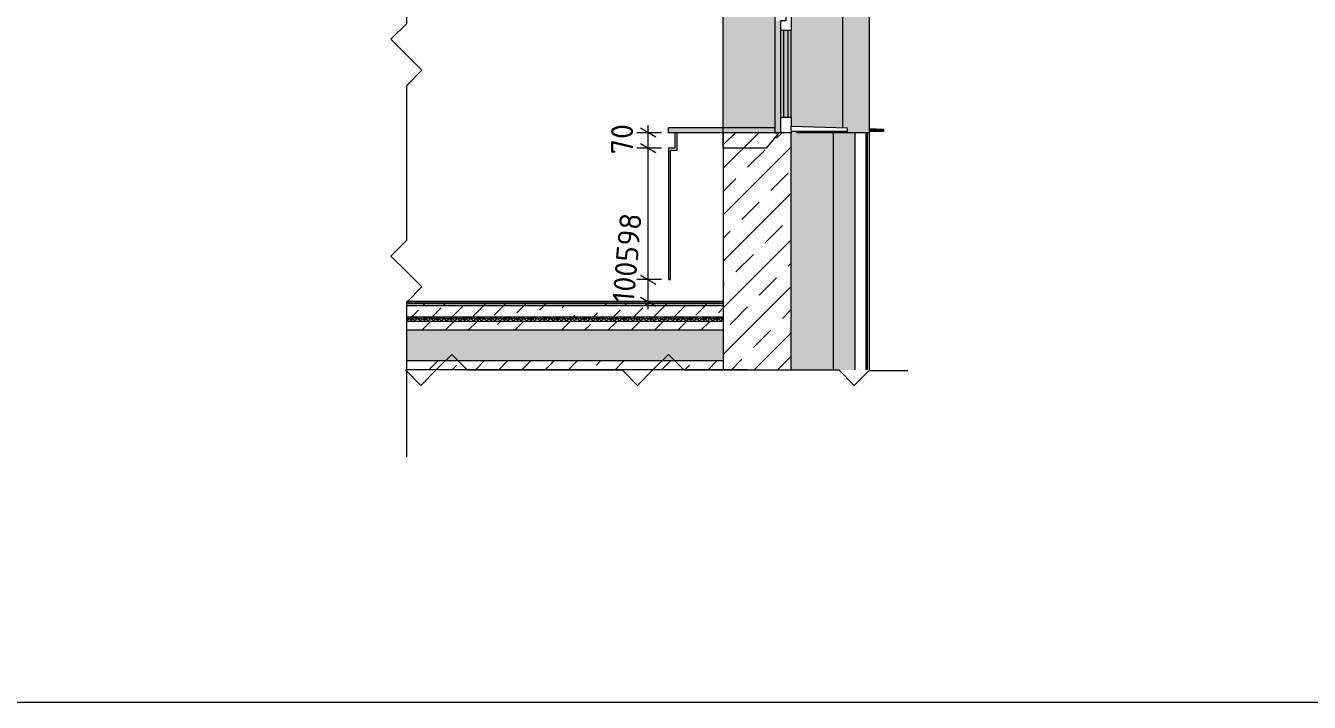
# Model space of a CAD drawing. Header units: millimetres. Extents: x -13069 to 207500, y -71366 to 56785.
# Drawn here: x 172428 to 184119, y -26315 to -20155 of the extents above; entities that cross this region are included whole.
import ezdxf

# ---------------------------------------------------------------- set-up
doc = ezdxf.new("R2010")
doc.units = ezdxf.units.MM
doc.layers.add('PDF _Геометрия', color=7, linetype='Continuous', true_color=0x999999)
doc.layers.add('PDF _Сплошная заливка', color=7, linetype='Continuous', true_color=0xffffff)
doc.layers.add('PDF _Текст', color=7, linetype='Continuous')
doc.styles.add('PDF ISOCPEUR', font='isocpeur.ttf')

msp = doc.modelspace()

# ---------------------------------------------------------------- hatches: boundary and pattern name
at = {"layer": 'PDF _Сплошная заливка', "transparency": 33554559}
for points in [[(178781.724, -21129.261), (178781.724, -17203.559), (179301.121, -17203.559), (179301.121, -17293.458), (179251.121, -17293.458), (179251.121, -20110.358), (179301.121, -20110.358), (179301.121, -21129.261)], [(179910.423, -21119.257), (179910.423, -21085.956), (179870.524, -21084.656), (179870.524, -17233.558), (179870.524, -17203.559), (180080.32, -17203.559), (180080.32, -21129.261), (179780.619, -21129.261), (179780.619, -21119.257)], [(179401.023, -21119.257), (179451.023, -21119.257), (179451.023, -21129.261), (179760.624, -21129.261), (179780.619, -21129.261), (179780.619, -22667.56), (179401.023, -22667.56)]]:
    msp.add_hatch(color=256, dxfattribs=at).paths.add_polyline_path(points)

# ---------------------------------------------------------------- linework, layer by layer
at = {"layer": 'PDF _Геометрия', "color": 7, "lineweight": 13}
for points in [[(207020.42, -26314.856), (207020.42, 56785.131), (90620.112, 56785.131), (90620.112, -26314.258)], [(179251.121, -21129.358), (178281.321, -21129.358), (178281.321, -21081.257), (179251.121, -21081.257)], [(178341.319, -21129.358), (178341.319, -21269.459), (178281.321, -21269.459), (178281.321, -22466.456), (178301.225, -22466.456), (178301.225, -21289.46), (178361.424, -21289.46), (178361.424, -21129.358)], [(178781.724, -22667.56), (175895.323, -22667.56)]]:
    msp.add_lwpolyline(points, close=True, dxfattribs=at)
at = {"layer": 'PDF _Геометрия', "lineweight": 20}
for points in [[(175895.323, -14781.36), (175895.323, -16190.857), (175787.425, -16298.755), (175895.323, -16472.761), (176025.224, -16624.756), (175895.323, -16754.658), (175895.323, -18164.258), (175754.319, -18305.158), (175895.323, -18446.155), (176036.222, -18587.055), (175895.323, -18728.058), (175895.323, -20137.555), (175754.319, -20278.559), (175895.323, -20419.556), (176036.222, -20560.456), (175895.323, -20701.459), (175895.323, -22110.956), (175754.319, -22251.96), (175895.323, -22392.859), (176036.222, -22533.857), (175895.323, -22674.86), (175895.323, -24084.357)], [(178781.724, -21452.759), (179105.119, -21129.261)], [(178790.519, -21232.056), (178893.321, -21129.261)], [(179267.32, -21179.059), (179317.021, -21129.261)], [(179780.619, -21129.261), (179760.624, -21129.261), (179750.621, -21129.261), (179451.023, -21129.261), (179451.023, -21119.257)], [(178781.724, -21876.459), (179401.023, -21257.16)], [(179002.421, -21443.86), (179161.32, -21284.955)], [(179214.323, -21655.86), (179373.32, -21496.955)], [(178781.724, -21664.557), (178896.519, -21549.86)], [(178781.724, -22300.257), (179401.023, -21680.958)], [(178949.424, -21920.655), (179108.421, -21761.756)], [(179161.32, -22132.66), (179320.219, -21973.658)], [(178781.724, -22088.355), (178843.522, -22026.661)], [(178737.522, -22768.256), (178781.724, -22724.061), (178838.322, -22667.56), (179401.023, -22104.755)], [(178896.519, -22397.455), (179055.424, -22238.556)], [(179373.32, -22344.459), (179401.023, -22316.657)], [(178781.724, -22512.256), (178790.519, -22503.357)], [(178781.724, -23147.858), (179262.12, -22667.56), (179401.023, -22528.559)], [(179108.421, -22609.357), (179267.32, -22450.458)], [(175945.719, -22805.457), (176005.821, -22745.356)], [(176045.719, -22705.561), (176063.621, -22687.458)], [(176129.319, -22805.457), (176212.321, -22722.358)], [(176233.622, -22701.16), (176247.221, -22687.458)], [(176313.023, -22805.457), (176412.919, -22705.561)], [(176496.623, -22805.457), (176596.623, -22705.561), (176614.524, -22687.458)], [(176694.419, -22791.26), (176780.223, -22705.561), (176798.222, -22687.458)], [(176901.121, -22768.256), (176963.822, -22705.561), (176981.822, -22687.458)], [(177107.719, -22745.356), (177147.52, -22705.561), (177165.519, -22687.458)], [(177314.219, -22722.358), (177331.12, -22705.561)], [(177414.921, -22805.457), (177429.02, -22791.26)], [(177598.521, -22805.457), (177635.624, -22768.256)], [(177698.423, -22705.561), (177716.423, -22687.458)], [(177782.225, -22805.457), (177842.32, -22745.356)], [(177882.121, -22705.561), (177900.12, -22687.458)], [(177965.824, -22805.457), (178048.82, -22722.358)], [(178065.721, -22705.561), (178083.72, -22687.458)], [(178149.522, -22805.457), (178249.424, -22705.561), (178267.424, -22687.458)], [(178333.122, -22805.457), (178433.024, -22705.561)], [(178530.925, -22791.26), (178616.722, -22705.561), (178628.123, -22694.056)], [(178843.522, -22874.256), (178870.323, -22847.358), (179002.421, -22715.357)], [(179320.219, -22821.259), (179401.023, -22740.461)], [(175909.019, -22807.355), (175909.019, -22808.46), (175904.423, -22819.556), (175893.321, -22824.158)], [(175895.42, -22844.758), (175895.219, -22847.358)], [(175908.525, -22847.358), (175906.919, -22840.558), (175911.619, -22829.358), (175922.819, -22824.659), (175934.019, -22829.358), (175938.725, -22840.558), (175937.223, -22847.358)], [(175925.621, -22807.355), (175929.124, -22814.856), (175926.322, -22821.558), (175919.621, -22824.36), (175912.919, -22821.558), (175910.124, -22814.856), (175913.621, -22807.355)], [(175946.421, -22807.355), (175949.223, -22813.66), (175946.72, -22819.459), (175940.824, -22821.955), (175935.02, -22819.459), (175932.524, -22813.66), (175935.319, -22807.355)], [(175946.519, -22847.358), (175942.021, -22837.555), (175945.719, -22828.657), (175954.82, -22824.86), (175963.822, -22828.657), (175967.521, -22837.555), (175963.121, -22847.358)], [(175977.421, -22807.355), (175973.32, -22817.756), (175963.322, -22821.857), (175953.221, -22817.756), (175949.119, -22807.758)], [(175975.92, -22847.358), (175975.724, -22844.758), (175981.724, -22830.256), (175996.122, -22824.36), (176010.624, -22830.256), (176016.52, -22844.758), (176016.319, -22847.358)], [(176030.119, -22807.355), (176030.223, -22808.46), (176025.523, -22819.556), (176014.421, -22824.158), (176003.324, -22819.556), (175998.625, -22808.46), (175998.625, -22807.355)], [(176029.521, -22847.358), (176028.123, -22840.558), (176032.719, -22829.358), (176043.919, -22824.659), (176055.223, -22829.358), (176059.825, -22840.558), (176058.323, -22847.358)], [(176046.72, -22807.355), (176050.224, -22814.856), (176047.422, -22821.558), (176040.721, -22824.36), (176034.019, -22821.558), (176031.224, -22814.856), (176034.721, -22807.355)], [(176035.221, -22927.857), (176115.623, -22847.358)], [(176067.521, -22807.355), (176070.323, -22813.66), (176067.924, -22819.459), (176062.022, -22821.955), (176056.022, -22819.459), (176053.624, -22813.66), (176056.419, -22807.355)], [(176067.723, -22847.358), (176063.121, -22837.555), (176066.923, -22828.657), (176075.92, -22824.86), (176084.922, -22828.657), (176088.725, -22837.555), (176084.123, -22847.358)], [(176098.625, -22807.355), (176094.419, -22817.756), (176084.422, -22821.857), (176074.424, -22817.756), (176070.219, -22807.758)], [(176097.02, -22847.358), (176096.824, -22844.758), (176102.824, -22830.256), (176117.222, -22824.36), (176131.62, -22830.256), (176137.62, -22844.758), (176137.425, -22847.358)], [(176151.225, -22807.355), (176151.225, -22808.46), (176146.623, -22819.556), (176135.52, -22824.158), (176124.321, -22819.556), (176119.725, -22808.46), (176119.822, -22807.355)], [(176150.724, -22847.358), (176149.119, -22840.558), (176153.819, -22829.358), (176165.025, -22824.659), (176176.322, -22829.358), (176180.925, -22840.558), (176179.319, -22847.358)], [(176167.82, -22807.355), (176171.324, -22814.856), (176168.522, -22821.558), (176161.821, -22824.36), (176155.119, -22821.558), (176152.323, -22814.856), (176155.821, -22807.355)], [(176188.725, -22807.355), (176191.423, -22813.66), (176188.92, -22819.459), (176183.024, -22821.955), (176177.22, -22819.459), (176174.723, -22813.66), (176177.421, -22807.355)], [(176188.725, -22847.358), (176184.22, -22837.555), (176188.023, -22828.657), (176197.02, -22824.86), (176206.022, -22828.657), (176209.721, -22837.555), (176205.32, -22847.358)], [(176219.621, -22807.355), (176215.519, -22817.756), (176205.522, -22821.857), (176195.42, -22817.756), (176191.319, -22807.758)], [(176218.119, -22847.358), (176217.924, -22844.758), (176223.924, -22830.256), (176238.322, -22824.36), (176252.824, -22830.256), (176258.72, -22844.758), (176258.525, -22847.358)], [(176272.325, -22807.355), (176272.325, -22808.46), (176267.82, -22819.556), (176256.62, -22824.158), (176245.524, -22819.556), (176240.824, -22808.46), (176240.824, -22807.355)], [(176247.721, -22927.155), (176327.623, -22847.358)], [(176271.72, -22847.358), (176270.219, -22840.558), (176274.925, -22829.358), (176286.125, -22824.659), (176297.325, -22829.358), (176302.024, -22840.558), (176300.523, -22847.358)], [(176288.92, -22807.355), (176292.424, -22814.856), (176289.622, -22821.558), (176282.92, -22824.36), (176276.225, -22821.558), (176273.423, -22814.856), (176276.921, -22807.355)], [(176309.721, -22807.355), (176312.522, -22813.66), (176310.124, -22819.459), (176304.222, -22821.955), (176298.222, -22819.459), (176295.823, -22813.66), (176298.625, -22807.355)], [(176309.922, -22847.358), (176305.32, -22837.555), (176309.123, -22828.657), (176318.119, -22824.86), (176327.122, -22828.657), (176330.925, -22837.555), (176326.322, -22847.358)], [(176340.824, -22807.355), (176336.619, -22817.756), (176326.622, -22821.857), (176316.624, -22817.756), (176312.522, -22807.758)], [(176339.219, -22847.358), (176339.024, -22844.758), (176345.024, -22830.256), (176359.422, -22824.36), (176373.82, -22830.256), (176379.82, -22844.758), (176379.624, -22847.358)], [(176393.425, -22807.355), (176393.425, -22808.46), (176388.822, -22819.556), (176377.72, -22824.158), (176366.52, -22819.556), (176361.924, -22808.46), (176362.022, -22807.355)], [(176392.924, -22847.358), (176391.319, -22840.558), (176396.025, -22829.358), (176407.225, -22824.659), (176418.522, -22829.358), (176423.124, -22840.558), (176421.519, -22847.358)], [(176410.02, -22807.355), (176413.621, -22814.856), (176410.722, -22821.558), (176404.02, -22824.36), (176397.325, -22821.558), (176394.523, -22814.856), (176398.02, -22807.355)], [(176430.925, -22807.355), (176433.622, -22813.66), (176431.12, -22819.459), (176425.322, -22821.955), (176419.419, -22819.459), (176416.923, -22813.66), (176419.621, -22807.355)], [(176430.925, -22847.358), (176426.42, -22837.555), (176430.223, -22828.657), (176439.219, -22824.86), (176448.222, -22828.657), (176451.921, -22837.555), (176447.52, -22847.358)], [(176461.821, -22807.355), (176457.719, -22817.756), (176447.721, -22821.857), (176437.724, -22817.756), (176433.525, -22807.758)], [(176459.019, -22927.857), (176539.524, -22847.358)], [(176460.319, -22847.358), (176460.124, -22844.758), (176466.124, -22830.256), (176480.522, -22824.36), (176495.024, -22830.256), (176500.92, -22844.758), (176500.724, -22847.358)], [(176514.524, -22807.355), (176514.524, -22808.46), (176510.02, -22819.556), (176498.82, -22824.158), (176487.724, -22819.556), (176483.122, -22808.46), (176483.122, -22807.355)], [(176514.024, -22847.358), (176512.425, -22840.558), (176517.124, -22829.358), (176528.324, -22824.659), (176539.524, -22829.358), (176544.224, -22840.558), (176542.723, -22847.358)], [(176531.12, -22807.355), (176534.623, -22814.856), (176531.822, -22821.558), (176525.12, -22824.36), (176518.425, -22821.558), (176515.623, -22814.856), (176519.12, -22807.355)], [(176551.921, -22807.355), (176554.722, -22813.66), (176552.323, -22819.459), (176546.421, -22821.955), (176540.422, -22819.459), (176538.023, -22813.66), (176540.824, -22807.355)], [(176552.122, -22847.358), (176547.52, -22837.555), (176551.322, -22828.657), (176560.319, -22824.86), (176569.322, -22828.657), (176573.124, -22837.555), (176568.522, -22847.358)], [(176583.024, -22807.355), (176578.819, -22817.756), (176568.821, -22821.857), (176558.824, -22817.756), (176554.624, -22807.758)], [(176581.419, -22847.358), (176581.224, -22844.758), (176587.223, -22830.256), (176601.622, -22824.36), (176616.02, -22830.256), (176622.02, -22844.758), (176621.824, -22847.358)], [(176635.624, -22807.355), (176635.624, -22808.46), (176631.022, -22819.556), (176619.92, -22824.158), (176608.72, -22819.556), (176604.124, -22808.46), (176604.222, -22807.355)], [(176635.124, -22847.358), (176633.525, -22840.558), (176638.224, -22829.358), (176649.522, -22824.659), (176660.722, -22829.358), (176665.324, -22840.558), (176663.822, -22847.358)], [(176652.22, -22807.355), (176655.821, -22814.856), (176653.019, -22821.558), (176646.22, -22824.36), (176639.524, -22821.558), (176636.723, -22814.856), (176640.22, -22807.355)], [(176673.124, -22807.355), (176675.822, -22813.66), (176673.32, -22819.459), (176667.521, -22821.955), (176661.619, -22819.459), (176659.123, -22813.66), (176661.924, -22807.355)], [(176673.124, -22847.358), (176668.62, -22837.555), (176672.422, -22828.657), (176681.419, -22824.86), (176690.422, -22828.657), (176694.224, -22837.555), (176689.72, -22847.358)], [(176704.02, -22807.355), (176699.925, -22817.756), (176689.921, -22821.857), (176679.924, -22817.756), (176675.724, -22807.758)], [(176702.525, -22847.358), (176702.323, -22844.758), (176708.323, -22830.256), (176722.721, -22824.36), (176737.12, -22830.256), (176743.119, -22844.758), (176742.924, -22847.358)], [(176724.522, -22874.256), (176751.322, -22847.358)], [(176756.724, -22807.355), (176756.724, -22808.46), (176752.22, -22819.556), (176741.02, -22824.158), (176729.924, -22819.556), (176725.322, -22808.46), (176725.322, -22807.355)], [(176756.224, -22847.358), (176754.624, -22840.558), (176759.324, -22829.358), (176770.524, -22824.659), (176781.724, -22829.358), (176786.424, -22840.558), (176784.922, -22847.358)], [(176773.32, -22807.355), (176776.823, -22814.856), (176774.021, -22821.558), (176767.32, -22824.36), (176760.624, -22821.558), (176757.823, -22814.856), (176761.32, -22807.355)], [(176794.12, -22807.355), (176796.922, -22813.66), (176794.523, -22819.459), (176788.523, -22821.955), (176782.621, -22819.459), (176780.223, -22813.66), (176783.024, -22807.355)], [(176794.322, -22847.358), (176789.72, -22837.555), (176793.522, -22828.657), (176802.525, -22824.86), (176811.521, -22828.657), (176815.324, -22837.555), (176810.722, -22847.358)], [(176825.224, -22807.355), (176821.025, -22817.756), (176811.021, -22821.857), (176801.023, -22817.756), (176796.824, -22807.758)], [(176823.625, -22847.358), (176823.423, -22844.758), (176829.423, -22830.256), (176843.821, -22824.36), (176858.219, -22830.256), (176864.219, -22844.758), (176864.122, -22847.358)], [(176877.824, -22807.355), (176877.922, -22808.46), (176873.222, -22819.556), (176862.12, -22824.158), (176851.023, -22819.556), (176846.324, -22808.46), (176846.421, -22807.355)], [(176877.323, -22847.358), (176875.822, -22840.558), (176880.424, -22829.358), (176891.722, -22824.659), (176902.922, -22829.358), (176907.524, -22840.558), (176906.022, -22847.358)], [(176894.419, -22807.355), (176898.02, -22814.856), (176895.219, -22821.558), (176888.42, -22824.36), (176881.724, -22821.558), (176878.923, -22814.856), (176882.42, -22807.355)], [(176882.823, -22927.857), (176963.224, -22847.358)], [(176915.324, -22807.355), (176918.022, -22813.66), (176915.519, -22819.459), (176909.721, -22821.955), (176903.819, -22819.459), (176901.322, -22813.66), (176904.124, -22807.355)], [(176915.324, -22847.358), (176910.923, -22837.555), (176914.622, -22828.657), (176923.625, -22824.86), (176932.621, -22828.657), (176936.424, -22837.555), (176931.919, -22847.358)], [(176946.22, -22807.355), (176942.124, -22817.756), (176932.121, -22821.857), (176922.123, -22817.756), (176917.924, -22807.758)], [(176944.725, -22847.358), (176944.621, -22844.758), (176950.523, -22830.256), (176964.921, -22824.36), (176979.319, -22830.256), (176985.319, -22844.758), (176985.124, -22847.358)], [(176998.924, -22807.355), (176998.924, -22808.46), (176994.322, -22819.556), (176983.219, -22824.158), (176972.123, -22819.556), (176967.521, -22808.46), (176967.521, -22807.355)], [(176998.423, -22847.358), (176996.824, -22840.558), (177001.524, -22829.358), (177012.724, -22824.659), (177023.924, -22829.358), (177028.624, -22840.558), (177027.122, -22847.358)], [(177015.519, -22807.355), (177019.023, -22814.856), (177016.221, -22821.558), (177009.52, -22824.36), (177002.824, -22821.558), (177000.022, -22814.856), (177003.52, -22807.355)], [(177036.32, -22807.355), (177039.122, -22813.66), (177036.723, -22819.459), (177030.723, -22821.955), (177024.821, -22819.459), (177022.422, -22813.66), (177025.224, -22807.355)], [(177036.521, -22847.358), (177031.919, -22837.555), (177035.722, -22828.657), (177044.725, -22824.86), (177053.721, -22828.657), (177057.524, -22837.555), (177052.922, -22847.358)], [(177067.424, -22807.355), (177063.224, -22817.756), (177053.221, -22821.857), (177043.223, -22817.756), (177039.024, -22807.758)], [(177065.824, -22847.358), (177065.623, -22844.758), (177071.623, -22830.256), (177086.021, -22824.36), (177100.419, -22830.256), (177106.419, -22844.758), (177106.321, -22847.358)], [(177120.024, -22807.355), (177120.121, -22808.46), (177115.422, -22819.556), (177104.319, -22824.158), (177093.223, -22819.556), (177088.523, -22808.46), (177088.621, -22807.355)], [(177119.523, -22847.358), (177118.022, -22840.558), (177122.624, -22829.358), (177133.921, -22824.659), (177145.121, -22829.358), (177149.723, -22840.558), (177148.222, -22847.358)], [(177136.619, -22807.355), (177140.123, -22814.856), (177137.425, -22821.558), (177130.619, -22824.36), (177123.924, -22821.558), (177121.122, -22814.856), (177124.62, -22807.355)], [(177157.42, -22807.355), (177160.221, -22813.66), (177157.823, -22819.459), (177151.921, -22821.955), (177146.025, -22819.459), (177143.522, -22813.66), (177146.324, -22807.355)], [(177157.524, -22847.358), (177153.123, -22837.555), (177156.822, -22828.657), (177165.824, -22824.86), (177174.821, -22828.657), (177178.624, -22837.555), (177174.119, -22847.358)], [(177188.42, -22807.355), (177184.324, -22817.756), (177174.321, -22821.857), (177164.323, -22817.756), (177160.124, -22807.758)], [(177186.924, -22847.358), (177186.821, -22844.758), (177192.723, -22830.256), (177207.121, -22824.36), (177221.623, -22830.256), (177227.525, -22844.758), (177227.323, -22847.358)], [(177241.124, -22807.355), (177241.124, -22808.46), (177236.521, -22819.556), (177225.419, -22824.158), (177214.219, -22819.556), (177209.721, -22808.46), (177209.721, -22807.355)], [(177240.623, -22847.358), (177239.024, -22840.558), (177243.724, -22829.358), (177254.924, -22824.659), (177266.124, -22829.358), (177270.823, -22840.558), (177269.322, -22847.358)], [(177257.719, -22807.355), (177261.222, -22814.856), (177258.421, -22821.558), (177251.719, -22824.36), (177245.024, -22821.558), (177242.222, -22814.856), (177245.823, -22807.355)], [(177278.52, -22807.355), (177281.321, -22813.66), (177278.923, -22819.459), (177272.923, -22821.955), (177267.124, -22819.459), (177264.622, -22813.66), (177267.424, -22807.355)], [(177278.721, -22847.358), (177274.119, -22837.555), (177277.824, -22828.657), (177286.924, -22824.86), (177295.921, -22828.657), (177299.723, -22837.555), (177295.121, -22847.358)], [(177309.623, -22807.355), (177305.424, -22817.756), (177295.42, -22821.857), (177285.423, -22817.756), (177281.224, -22807.758)], [(177306.62, -22927.857), (177387.12, -22847.358)], [(177308.024, -22847.358), (177307.823, -22844.758), (177313.822, -22830.256), (177328.221, -22824.36), (177342.619, -22830.256), (177348.625, -22844.758), (177348.521, -22847.358)], [(177362.223, -22807.355), (177362.321, -22808.46), (177357.621, -22819.556), (177346.519, -22824.158), (177335.423, -22819.556), (177330.723, -22808.46), (177330.821, -22807.355)], [(177361.723, -22847.358), (177360.221, -22840.558), (177364.823, -22829.358), (177376.023, -22824.659), (177387.321, -22829.358), (177391.923, -22840.558), (177390.422, -22847.358)], [(177378.819, -22807.355), (177382.322, -22814.856), (177379.624, -22821.558), (177372.819, -22824.36), (177366.02, -22821.558), (177363.322, -22814.856), (177366.819, -22807.355)], [(177399.62, -22807.355), (177402.421, -22813.66), (177400.022, -22819.459), (177394.12, -22821.955), (177388.224, -22819.459), (177385.722, -22813.66), (177388.523, -22807.355)], [(177399.723, -22847.358), (177395.323, -22837.555), (177399.021, -22828.657), (177408.024, -22824.86), (177417.124, -22828.657), (177420.823, -22837.555), (177416.319, -22847.358)], [(177430.619, -22807.355), (177426.524, -22817.756), (177416.52, -22821.857), (177406.523, -22817.756), (177402.323, -22807.758)], [(177429.124, -22847.358), (177429.02, -22844.758), (177434.922, -22830.256), (177449.424, -22824.36), (177463.725, -22830.256), (177469.725, -22844.758), (177469.523, -22847.358)], [(177483.323, -22807.355), (177483.323, -22808.46), (177478.721, -22819.556), (177467.619, -22824.158), (177456.523, -22819.556), (177451.921, -22808.46), (177451.921, -22807.355)], [(177482.823, -22847.358), (177481.224, -22840.558), (177485.923, -22829.358), (177497.123, -22824.659), (177508.323, -22829.358), (177513.023, -22840.558), (177511.521, -22847.358)], [(177499.925, -22807.355), (177503.422, -22814.856), (177500.621, -22821.558), (177493.919, -22824.36), (177487.223, -22821.558), (177484.422, -22814.856), (177488.023, -22807.355)], [(177520.719, -22807.355), (177523.625, -22813.66), (177521.122, -22819.459), (177515.123, -22821.955), (177509.324, -22819.459), (177506.822, -22813.66), (177509.623, -22807.355)], [(177520.823, -22847.358), (177516.319, -22837.555), (177520.024, -22828.657), (177529.124, -22824.86), (177538.121, -22828.657), (177541.923, -22837.555), (177537.425, -22847.358)], [(177518.522, -22927.857), (177572.02, -22874.256)], [(177551.823, -22807.355), (177547.721, -22817.756), (177537.62, -22821.857), (177527.623, -22817.756), (177523.423, -22807.758)], [(177550.224, -22847.358), (177550.022, -22844.758), (177556.022, -22830.256), (177570.42, -22824.36), (177584.922, -22830.256), (177590.824, -22844.758), (177590.721, -22847.358)], [(177604.423, -22807.355), (177604.521, -22808.46), (177599.821, -22819.556), (177588.725, -22824.158), (177577.623, -22819.556), (177572.923, -22808.46), (177573.02, -22807.355)], [(177603.923, -22847.358), (177602.421, -22840.558), (177607.023, -22829.358), (177618.223, -22824.659), (177629.521, -22829.358), (177634.123, -22840.558), (177632.621, -22847.358)], [(177621.025, -22807.355), (177624.522, -22814.856), (177621.824, -22821.558), (177615.123, -22824.36), (177608.323, -22821.558), (177605.522, -22814.856), (177609.019, -22807.355)], [(177641.819, -22807.355), (177644.621, -22813.66), (177642.222, -22819.459), (177636.32, -22821.955), (177630.424, -22819.459), (177627.922, -22813.66), (177630.723, -22807.355)], [(177642.021, -22847.358), (177637.522, -22837.555), (177641.221, -22828.657), (177650.224, -22824.86), (177659.324, -22828.657), (177663.023, -22837.555), (177658.525, -22847.358)], [(177672.923, -22807.355), (177668.724, -22817.756), (177658.72, -22821.857), (177648.722, -22817.756), (177644.523, -22807.758)], [(177671.324, -22847.358), (177671.22, -22844.758), (177677.122, -22830.256), (177691.624, -22824.36), (177705.925, -22830.256), (177711.924, -22844.758), (177711.723, -22847.358)], [(177725.523, -22807.355), (177725.523, -22808.46), (177720.921, -22819.556), (177709.825, -22824.158), (177698.625, -22819.556), (177694.12, -22808.46), (177694.12, -22807.355)], [(177725.022, -22847.358), (177723.423, -22840.558), (177728.123, -22829.358), (177739.323, -22824.659), (177750.621, -22829.358), (177755.223, -22840.558), (177753.721, -22847.358)], [(177742.124, -22807.355), (177745.622, -22814.856), (177742.82, -22821.558), (177736.125, -22824.36), (177729.423, -22821.558), (177726.622, -22814.856), (177730.223, -22807.355)], [(177730.424, -22927.857), (177810.923, -22847.358)], [(177763.023, -22807.355), (177765.824, -22813.66), (177763.322, -22819.459), (177757.322, -22821.955), (177751.524, -22819.459), (177749.021, -22813.66), (177751.823, -22807.355)], [(177763.023, -22847.358), (177758.525, -22837.555), (177762.321, -22828.657), (177771.324, -22824.86), (177780.32, -22828.657), (177784.123, -22837.555), (177779.624, -22847.358)], [(177794.023, -22807.355), (177789.921, -22817.756), (177779.82, -22821.857), (177769.822, -22817.756), (177765.623, -22807.758)], [(177792.424, -22847.358), (177792.222, -22844.758), (177798.222, -22830.256), (177812.62, -22824.36), (177827.122, -22830.256), (177833.024, -22844.758), (177832.92, -22847.358)], [(177846.623, -22807.355), (177846.72, -22808.46), (177842.124, -22819.556), (177830.925, -22824.158), (177819.822, -22819.556), (177815.123, -22808.46), (177815.22, -22807.355)], [(177846.122, -22847.358), (177844.621, -22840.558), (177849.223, -22829.358), (177860.423, -22824.659), (177871.72, -22829.358), (177876.322, -22840.558), (177874.821, -22847.358)], [(177863.224, -22807.355), (177866.722, -22814.856), (177864.024, -22821.558), (177857.225, -22824.36), (177850.523, -22821.558), (177847.721, -22814.856), (177851.225, -22807.355)], [(177884.019, -22807.355), (177886.821, -22813.66), (177884.422, -22819.459), (177878.52, -22821.955), (177872.624, -22819.459), (177870.121, -22813.66), (177872.923, -22807.355)], [(177884.22, -22847.358), (177879.722, -22837.555), (177883.421, -22828.657), (177892.424, -22824.86), (177901.524, -22828.657), (177905.223, -22837.555), (177900.724, -22847.358)], [(177915.123, -22807.355), (177910.923, -22817.756), (177900.92, -22821.857), (177890.922, -22817.756), (177886.821, -22807.758)], [(177913.523, -22847.358), (177913.42, -22844.758), (177919.322, -22830.256), (177933.824, -22824.36), (177948.124, -22830.256), (177954.222, -22844.758), (177953.923, -22847.358)], [(177967.723, -22807.355), (177967.723, -22808.46), (177963.121, -22819.556), (177952.024, -22824.158), (177940.824, -22819.556), (177936.32, -22808.46), (177936.32, -22807.355)], [(177942.32, -22927.857), (178022.721, -22847.358)], [(177967.222, -22847.358), (177965.623, -22840.558), (177970.323, -22829.358), (177981.523, -22824.659), (177992.82, -22829.358), (177997.52, -22840.558), (177995.921, -22847.358)], [(177984.422, -22807.355), (177987.919, -22814.856), (177985.124, -22821.558), (177978.324, -22824.36), (177971.623, -22821.558), (177968.821, -22814.856), (177972.325, -22807.355)], [(178005.223, -22807.355), (178007.92, -22813.66), (178005.522, -22819.459), (177999.62, -22821.955), (177993.724, -22819.459), (177991.221, -22813.66), (177994.023, -22807.355)], [(178005.223, -22847.358), (178000.724, -22837.555), (178004.521, -22828.657), (178013.523, -22824.86), (178022.52, -22828.657), (178026.322, -22837.555), (178021.824, -22847.358)], [(178036.222, -22807.355), (178032.023, -22817.756), (178022.02, -22821.857), (178012.022, -22817.756), (178007.823, -22807.758)], [(178034.721, -22847.358), (178034.422, -22844.758), (178040.422, -22830.256), (178054.82, -22824.36), (178069.322, -22830.256), (178075.224, -22844.758), (178075.12, -22847.358)], [(178088.822, -22807.355), (178088.92, -22808.46), (178084.324, -22819.556), (178073.124, -22824.158), (178062.022, -22819.556), (178057.42, -22808.46), (178057.42, -22807.355)], [(178088.322, -22847.358), (178086.821, -22840.558), (178091.423, -22829.358), (178102.623, -22824.659), (178113.92, -22829.358), (178118.522, -22840.558), (178117.021, -22847.358)], [(178105.424, -22807.355), (178108.921, -22814.856), (178106.224, -22821.558), (178099.522, -22824.36), (178092.723, -22821.558), (178089.921, -22814.856), (178093.425, -22807.355)], [(178126.225, -22807.355), (178129.02, -22813.66), (178126.622, -22819.459), (178120.719, -22821.955), (178114.823, -22819.459), (178112.425, -22813.66), (178115.123, -22807.355)], [(178126.42, -22847.358), (178121.824, -22837.555), (178125.621, -22828.657), (178134.623, -22824.86), (178143.724, -22828.657), (178147.422, -22837.555), (178142.924, -22847.358)], [(178157.322, -22807.355), (178153.123, -22817.756), (178143.119, -22821.857), (178133.122, -22817.756), (178129.02, -22807.758)], [(178154.222, -22927.857), (178234.623, -22847.358)], [(178155.723, -22847.358), (178155.619, -22844.758), (178161.521, -22830.256), (178176.023, -22824.36), (178190.324, -22830.256), (178196.324, -22844.758), (178196.122, -22847.358)], [(178210.02, -22807.355), (178210.02, -22808.46), (178205.32, -22819.556), (178194.224, -22824.158), (178183.024, -22819.556), (178178.52, -22808.46), (178178.52, -22807.355)], [(178209.422, -22847.358), (178207.823, -22840.558), (178212.522, -22829.358), (178223.82, -22824.659), (178235.02, -22829.358), (178239.72, -22840.558), (178238.121, -22847.358)], [(178226.524, -22807.355), (178230.119, -22814.856), (178227.323, -22821.558), (178220.524, -22824.36), (178213.822, -22821.558), (178211.021, -22814.856), (178214.524, -22807.355)], [(178247.422, -22807.355), (178250.12, -22813.66), (178247.721, -22819.459), (178241.819, -22821.955), (178235.923, -22819.459), (178233.421, -22813.66), (178236.222, -22807.355)], [(178247.422, -22847.358), (178243.022, -22837.555), (178246.72, -22828.657), (178255.723, -22824.86), (178264.72, -22828.657), (178268.522, -22837.555), (178264.024, -22847.358)], [(178278.422, -22807.355), (178274.223, -22817.756), (178264.219, -22821.857), (178254.222, -22817.756), (178250.022, -22807.758)], [(178276.921, -22847.358), (178276.719, -22844.758), (178282.621, -22830.256), (178297.02, -22824.36), (178311.521, -22830.256), (178317.424, -22844.758), (178317.32, -22847.358)], [(178331.022, -22807.355), (178331.12, -22808.46), (178326.524, -22819.556), (178315.324, -22824.158), (178304.222, -22819.556), (178299.62, -22808.46), (178299.62, -22807.355)], [(178330.522, -22847.358), (178329.02, -22840.558), (178333.622, -22829.358), (178344.822, -22824.659), (178356.12, -22829.358), (178360.722, -22840.558), (178359.22, -22847.358)], [(178347.624, -22807.355), (178351.121, -22814.856), (178348.423, -22821.558), (178341.624, -22824.36), (178334.922, -22821.558), (178332.121, -22814.856), (178335.624, -22807.355)], [(178368.425, -22807.355), (178371.22, -22813.66), (178368.821, -22819.459), (178362.919, -22821.955), (178357.023, -22819.459), (178354.624, -22813.66), (178357.322, -22807.355)], [(178368.62, -22847.358), (178364.024, -22837.555), (178367.82, -22828.657), (178376.823, -22824.86), (178385.923, -22828.657), (178389.622, -22837.555), (178385.124, -22847.358)], [(178366.722, -22927.155), (178446.623, -22847.358)], [(178399.522, -22807.355), (178395.323, -22817.756), (178385.319, -22821.857), (178375.322, -22817.756), (178371.22, -22807.758)], [(178397.923, -22847.358), (178397.819, -22844.758), (178403.721, -22830.256), (178418.223, -22824.36), (178432.524, -22830.256), (178438.523, -22844.758), (178438.42, -22847.358)], [(178452.22, -22807.355), (178452.22, -22808.46), (178447.52, -22819.556), (178436.424, -22824.158), (178425.322, -22819.556), (178420.622, -22808.46), (178420.719, -22807.355)], [(178451.622, -22847.358), (178450.12, -22840.558), (178454.722, -22829.358), (178466.02, -22824.659), (178477.22, -22829.358), (178481.919, -22840.558), (178480.32, -22847.358)], [(178468.724, -22807.355), (178472.325, -22814.856), (178469.523, -22821.558), (178462.724, -22824.36), (178456.022, -22821.558), (178453.221, -22814.856), (178456.724, -22807.355)], [(178489.622, -22807.355), (178492.32, -22813.66), (178489.921, -22819.459), (178484.019, -22821.955), (178478.123, -22819.459), (178475.621, -22813.66), (178478.422, -22807.355)], [(178489.622, -22847.358), (178485.221, -22837.555), (178488.92, -22828.657), (178497.923, -22824.86), (178506.919, -22828.657), (178510.722, -22837.555), (178506.224, -22847.358)], [(178520.622, -22807.355), (178516.423, -22817.756), (178506.419, -22821.857), (178496.421, -22817.756), (178492.222, -22807.758)], [(178519.12, -22847.358), (178518.919, -22844.758), (178524.821, -22830.256), (178539.219, -22824.36), (178553.721, -22830.256), (178559.623, -22844.758), (178559.422, -22847.358)], [(178573.222, -22807.355), (178573.32, -22808.46), (178568.724, -22819.556), (178557.524, -22824.158), (178546.421, -22819.556), (178541.819, -22808.46), (178541.819, -22807.355)], [(178572.721, -22847.358), (178571.22, -22840.558), (178575.822, -22829.358), (178587.022, -22824.659), (178598.32, -22829.358), (178602.922, -22840.558), (178601.42, -22847.358)], [(178589.823, -22807.355), (178593.321, -22814.856), (178590.519, -22821.558), (178583.824, -22824.36), (178577.122, -22821.558), (178574.321, -22814.856), (178577.824, -22807.355)], [(178578.123, -22927.857), (178658.421, -22847.358)], [(178610.624, -22807.355), (178613.42, -22813.66), (178611.021, -22819.459), (178605.119, -22821.955), (178599.119, -22819.459), (178596.824, -22813.66), (178599.522, -22807.355)], [(178610.82, -22847.358), (178606.321, -22837.555), (178610.02, -22828.657), (178619.023, -22824.86), (178628.123, -22828.657), (178631.822, -22837.555), (178627.323, -22847.358)], [(178641.722, -22807.355), (178637.522, -22817.756), (178627.525, -22821.857), (178617.521, -22817.756), (178613.42, -22807.758)], [(178640.123, -22847.358), (178640.025, -22844.758), (178645.921, -22830.256), (178660.423, -22824.36), (178674.723, -22830.256), (178680.821, -22844.758), (178680.619, -22847.358)], [(178694.419, -22807.355), (178694.419, -22808.46), (178689.72, -22819.556), (178678.624, -22824.158), (178667.521, -22819.556), (178662.919, -22808.46), (178662.919, -22807.355)], [(178693.821, -22847.358), (178692.32, -22840.558), (178697.02, -22829.358), (178708.219, -22824.659), (178719.419, -22829.358), (178724.119, -22840.558), (178722.52, -22847.358)], [(178710.923, -22807.355), (178714.524, -22814.856), (178711.723, -22821.558), (178704.924, -22824.36), (178698.222, -22821.558), (178695.42, -22814.856), (178698.924, -22807.355)], [(178731.822, -22807.355), (178734.52, -22813.66), (178732.121, -22819.459), (178726.225, -22821.955), (178720.323, -22819.459), (178717.82, -22813.66), (178720.622, -22807.355)], [(178731.822, -22847.358), (178727.421, -22837.555), (178731.12, -22828.657), (178740.123, -22824.86), (178749.223, -22828.657), (178752.922, -22837.555), (178748.423, -22847.358)], [(178762.822, -22807.355), (178758.622, -22817.756), (178748.625, -22821.857), (178738.621, -22817.756), (178734.422, -22807.758)], [(178761.32, -22847.358), (178761.125, -22844.758), (178767.021, -22830.256), (178781.419, -22824.36)], [(177094.725, -22927.857), (177095.323, -22927.155)], [(179055.424, -23086.158), (179214.323, -22927.155)], [(179063.92, -23289.46), (179401.023, -22952.356)], [(175885.923, -23289.46), (176026.921, -23430.457), (176167.82, -23289.46), (176308.72, -23148.56), (176449.723, -23289.46), (177859.22, -23289.46), (178000.224, -23430.457), (178141.124, -23289.46), (178282.023, -23148.56), (178423.124, -23289.46), (179832.719, -23289.46), (179973.625, -23430.457), (180110.319, -23293.757), (180461.723, -23293.757)], [(176100.022, -23286.86), (176180.424, -23206.36)], [(176311.821, -23286.86), (176353.721, -23245.057)], [(176523.722, -23286.86), (176604.222, -23206.36)], [(176735.722, -23286.86), (176816.124, -23206.36)], [(176947.624, -23286.86), (177028.123, -23206.36)], [(177159.422, -23286.86), (177239.921, -23206.36)], [(177371.421, -23286.86), (177451.823, -23206.36)], [(177625.12, -23245.057), (177663.621, -23206.36)], [(177795.121, -23286.86), (177875.621, -23206.36)], [(178218.919, -23286.86), (178299.424, -23206.36)], [(178430.821, -23286.86), (178472.624, -23245.057)], [(178642.723, -23286.86), (178723.222, -23206.36)], [(178852.024, -23289.46), (178854.624, -23286.86), (178935.02, -23206.36), (178949.424, -23192.06)], [(179275.92, -23289.46), (179401.023, -23164.258)]]:
    msp.add_lwpolyline(points, dxfattribs=at)
at = {"layer": 'PDF _Геометрия', "color": 7, "lineweight": 13}
for points in [[(179870.524, -21084.656), (179870.524, -17233.558), (179401.023, -17233.558), (179401.023, -17203.559), (179780.619, -17203.559), (179780.619, -16074.86), (179780.619, -15853.858)], [(179401.023, -23289.46), (179401.023, -22667.56), (179401.023, -21129.261), (179301.121, -21129.261), (178781.724, -21129.261), (178781.724, -17203.559), (178272.422, -17203.559), (178272.422, -16833.46), (178222.325, -16833.46), (178222.325, -17203.559), (178222.325, -17253.858), (178781.724, -17253.858), (178781.724, -17203.559), (178272.422, -17203.559), (178272.422, -16784.156), (178371.72, -16783.96), (178372.123, -17104.261), (178781.724, -17104.358), (178781.724, -17203.559)], [(179251.121, -17343.458), (179251.121, -21129.358), (179287.223, -21129.358), (179173.222, -21269.159), (178781.724, -21269.159), (178781.724, -17053.76)], [(180110.319, -17203.559), (180110.319, -21129.261), (180090.324, -21129.261), (180090.324, -22667.56), (180090.324, -23289.46)], [(179351.121, -20060.456), (179351.121, -20110.358), (179301.121, -20110.358), (179301.121, -20200.257)], [(179401.023, -20060.456), (179401.023, -20200.257)], [(179301.121, -20989.356), (179401.023, -20989.356), (179401.023, -20200.257), (179301.121, -20200.257), (179301.121, -20989.356), (179301.121, -21129.261)], [(179331.12, -20200.257), (179331.12, -20989.356)], [(179371.025, -20989.356), (179371.025, -20200.257)], [(179401.023, -20989.356), (179401.023, -21069.361), (179910.423, -21085.956), (179910.423, -21119.257), (179401.023, -21119.257), (179401.023, -21069.361)], [(178220.024, -21129.358), (177992.723, -21129.358)], [(178167.82, -21169.758), (178027.72, -21088.856)], [(178097.819, -22736.06), (178097.819, -22667.56), (178097.819, -22466.456), (178097.819, -21269.459), (178097.819, -21129.358), (178097.819, -21060.755)], [(178781.724, -21129.261), (178781.724, -22667.56), (178781.724, -22685.56), (178781.724, -22687.458), (178781.724, -22705.561), (178781.724, -22805.457)], [(179401.023, -21119.257), (179401.023, -21129.261)], [(179780.619, -21129.261), (179780.619, -21119.257)], [(179980.424, -21129.261), (179780.619, -21129.261), (179780.619, -22667.56), (179780.619, -23289.46)], [(180080.32, -21129.261), (179980.424, -21129.261), (179980.424, -22667.56), (179980.424, -23289.46)], [(180090.324, -21129.261), (180080.32, -21129.261), (180080.32, -22667.56), (180080.32, -23289.46)], [(180110.319, -21092.457), (180240.123, -21096.76), (180240.123, -21119.257), (180110.319, -21119.257)], [(180110.319, -21129.261), (180110.319, -22667.56), (180110.319, -23289.46)], [(178220.024, -21269.459), (177992.723, -21269.459)], [(178027.72, -21228.956), (178167.82, -21309.858)], [(178027.72, -22426.056), (178167.82, -22506.959)], [(178220.024, -22466.456), (177992.723, -22466.456)], [(178220.024, -22667.56), (177992.723, -22667.56)], [(178027.72, -22627.155), (178167.82, -22708.057)], [(178781.724, -22685.56), (175895.323, -22685.56)], [(178781.724, -22687.458), (175895.323, -22687.458)], [(178781.724, -22705.561), (175895.323, -22705.561)], [(175895.323, -22805.457), (178781.724, -22805.457), (178781.724, -22807.355), (178781.724, -22847.358), (178781.724, -23289.46)], [(178781.724, -22807.355), (175895.323, -22807.355)], [(178781.724, -22847.358), (175895.323, -22847.358)], [(178781.724, -22928.156), (175895.323, -22927.857)], [(178781.724, -23206.055), (175895.323, -23206.36)], [(179001.42, -23286.86), (175895.323, -23286.86)]]:
    msp.add_lwpolyline(points, dxfattribs=at)
at = {"layer": 'PDF _Геометрия', "lineweight": 20}
for points in [[(175992.619, -22816.157), (175990.623, -22821.058), (175985.722, -22823.06), (175980.821, -22821.058), (175978.819, -22816.157), (175980.821, -22811.255), (175985.722, -22809.26), (175990.623, -22811.255)], [(176113.725, -22816.157), (176111.723, -22821.058), (176106.822, -22823.06), (176102.024, -22821.058), (176100.022, -22816.157), (176102.024, -22811.255), (176106.822, -22809.26), (176111.723, -22811.255)], [(176234.825, -22816.157), (176232.823, -22821.058), (176227.922, -22823.06), (176223.124, -22821.058), (176221.025, -22816.157), (176223.124, -22811.255), (176227.922, -22809.26), (176232.823, -22811.255)], [(176355.925, -22816.157), (176353.923, -22821.058), (176349.021, -22823.06), (176344.12, -22821.058), (176342.222, -22816.157), (176344.12, -22811.255), (176349.021, -22809.26), (176353.923, -22811.255)], [(176477.024, -22816.157), (176475.022, -22821.058), (176470.121, -22823.06), (176465.324, -22821.058), (176463.224, -22816.157), (176465.324, -22811.255), (176470.121, -22809.26), (176475.022, -22811.255)], [(176598.124, -22816.157), (176596.122, -22821.058), (176591.221, -22823.06), (176586.32, -22821.058), (176584.422, -22816.157), (176586.32, -22811.255), (176591.221, -22809.26), (176596.122, -22811.255)], [(176719.224, -22816.157), (176717.222, -22821.058), (176712.321, -22823.06), (176707.524, -22821.058), (176705.424, -22816.157), (176707.524, -22811.255), (176712.321, -22809.26), (176717.222, -22811.255)], [(176840.324, -22816.157), (176838.322, -22821.058), (176833.421, -22823.06), (176828.52, -22821.058), (176826.622, -22816.157), (176828.52, -22811.255), (176833.421, -22809.26), (176838.322, -22811.255)], [(176961.424, -22816.157), (176959.422, -22821.058), (176954.521, -22823.06), (176949.723, -22821.058), (176947.624, -22816.157), (176949.723, -22811.255), (176954.521, -22809.26), (176959.422, -22811.255)], [(177082.524, -22816.157), (177080.522, -22821.058), (177075.621, -22823.06), (177070.719, -22821.058), (177068.821, -22816.157), (177070.719, -22811.255), (177075.621, -22809.26), (177080.522, -22811.255)], [(177203.624, -22816.157), (177201.622, -22821.058), (177196.72, -22823.06), (177191.923, -22821.058), (177189.823, -22816.157), (177191.923, -22811.255), (177196.72, -22809.26), (177201.622, -22811.255)], [(177324.723, -22816.157), (177322.721, -22821.058), (177317.82, -22823.06), (177312.919, -22821.058), (177310.923, -22816.157), (177312.919, -22811.255), (177317.82, -22809.26), (177322.721, -22811.255)], [(177445.921, -22816.157), (177443.821, -22821.058), (177438.92, -22823.06), (177434.123, -22821.058), (177432.023, -22816.157), (177434.123, -22811.255), (177438.92, -22809.26), (177443.821, -22811.255)], [(177566.923, -22816.157), (177564.921, -22821.058), (177560.124, -22823.06), (177555.119, -22821.058), (177553.221, -22816.157), (177555.119, -22811.255), (177560.124, -22809.26), (177564.921, -22811.255)], [(177688.023, -22816.157), (177686.021, -22821.058), (177681.12, -22823.06), (177676.322, -22821.058), (177674.321, -22816.157), (177676.322, -22811.255), (177681.12, -22809.26), (177686.021, -22811.255)], [(177809.123, -22816.157), (177807.121, -22821.058), (177802.323, -22823.06), (177797.422, -22821.058), (177795.323, -22816.157), (177797.422, -22811.255), (177802.323, -22809.26), (177807.121, -22811.255)], [(177930.223, -22816.157), (177928.221, -22821.058), (177923.32, -22823.06), (177918.522, -22821.058), (177916.52, -22816.157), (177918.522, -22811.255), (177923.32, -22809.26), (177928.221, -22811.255)], [(178051.322, -22816.157), (178049.321, -22821.058), (178044.523, -22823.06), (178039.622, -22821.058), (178037.522, -22816.157), (178039.622, -22811.255), (178044.523, -22809.26), (178049.321, -22811.255)], [(178172.422, -22816.157), (178170.42, -22821.058), (178165.519, -22823.06), (178160.722, -22821.058), (178158.72, -22816.157), (178160.722, -22811.255), (178165.519, -22809.26), (178170.42, -22811.255)], [(178293.522, -22816.157), (178291.52, -22821.058), (178286.723, -22823.06), (178281.822, -22821.058), (178279.722, -22816.157), (178281.822, -22811.255), (178286.723, -22809.26), (178291.52, -22811.255)], [(178414.622, -22816.157), (178412.62, -22821.058), (178407.719, -22823.06), (178402.922, -22821.058), (178400.92, -22816.157), (178402.922, -22811.255), (178407.719, -22809.26), (178412.62, -22811.255)], [(178535.722, -22816.157), (178533.72, -22821.058), (178528.923, -22823.06), (178524.021, -22821.058), (178521.922, -22816.157), (178524.021, -22811.255), (178528.923, -22809.26), (178533.72, -22811.255)], [(178656.822, -22816.157), (178654.82, -22821.058), (178649.925, -22823.06), (178645.121, -22821.058), (178643.119, -22816.157), (178645.121, -22811.255), (178649.925, -22809.26), (178654.82, -22811.255)], [(178777.922, -22816.157), (178775.92, -22821.058), (178771.122, -22823.06), (178766.221, -22821.058), (178764.122, -22816.157), (178766.221, -22811.255), (178771.122, -22809.26), (178775.92, -22811.255)]]:
    msp.add_lwpolyline(points, close=True, dxfattribs=at)
at = {"layer": 'PDF _Сплошная заливка', "lineweight": 0, "transparency": 33554559}
for points in [[(179870.524, -21084.656), (179401.023, -21069.361), (179870.524, -17233.558), (179401.023, -17233.558)], [(180090.324, -21129.261), (180080.32, -21129.261), (180090.324, -17203.559), (180080.32, -17203.559)], [(180110.319, -21129.261), (180090.324, -21129.261), (180110.319, -17203.559), (180090.324, -17203.559)], [(179301.121, -20989.356), (179301.121, -20200.257), (179401.023, -20989.356), (179401.023, -20200.257)], [(179750.621, -21119.257), (179750.621, -21129.261), (179451.023, -21119.257), (179451.023, -21129.261)], [(179760.624, -21119.257), (179760.624, -21129.261), (179750.621, -21119.257), (179750.621, -21129.261)], [(179780.619, -21119.257), (179780.619, -21129.261), (179760.624, -21119.257), (179760.624, -21129.261)], [(180240.123, -21096.76), (180240.123, -21119.257), (180110.319, -21092.457), (180110.319, -21119.257)], [(179401.023, -23289.46), (179401.023, -22667.56), (179780.619, -23289.46), (179780.619, -22667.56)], [(175895.323, -22928.156), (175895.323, -22927.857), (178781.724, -22928.156), (178781.724, -22927.857)], [(175895.323, -22986.86), (175895.323, -22928.156), (178781.724, -22986.86), (178781.724, -22928.156)], [(175895.323, -23067.06), (175895.323, -22986.86), (178781.724, -23067.06), (178781.724, -22986.86)], [(175895.323, -23147.358), (175895.323, -23067.06), (178781.724, -23147.358), (178781.724, -23067.06)], [(175895.323, -23206.055), (175895.323, -23147.358), (178781.724, -23206.055), (178781.724, -23147.358)], [(175895.323, -23206.36), (175895.323, -23206.055), (178781.724, -23206.36), (178781.724, -23206.055)], [(175895.323, -23289.46), (175895.323, -23286.86), (178781.724, -23289.46), (178781.724, -23286.86)]]:
    msp.add_solid(points, dxfattribs=at)
at = {"layer": 'PDF _Сплошная заливка', "color": 9, "lineweight": 0, "true_color": 0xc0c0c0, "transparency": 33554559}
msp.add_solid([(179251.121, -21129.358), (178281.321, -21129.358), (179251.121, -21081.257), (178281.321, -21081.257)], dxfattribs=at)
at = {"layer": 'PDF _Сплошная заливка', "color": 253, "lineweight": 0, "true_color": 0xaaaaaa, "transparency": 33554559}
for points in [[(179401.023, -21129.261), (179780.619, -21129.261), (179401.023, -23289.46), (179780.619, -23289.46)], [(179980.424, -21129.261), (179980.424, -23289.46), (179780.619, -21129.261), (179780.619, -23289.46)]]:
    msp.add_solid(points, dxfattribs=at)
at = {"layer": 'PDF _Сплошная заливка', "color": 253, "lineweight": 0, "true_color": 0x999999, "transparency": 33554559}
for points in [[(175895.323, -22685.56), (175895.323, -22667.56), (178781.724, -22685.56), (178781.724, -22667.56)], [(175895.323, -22807.355), (175895.323, -22805.457), (178781.724, -22807.355), (178781.724, -22805.457)]]:
    msp.add_solid(points, dxfattribs=at)

# ---------------------------------------------------------------- texts
at = {"layer": 'PDF _Текст', "char_height": 199.5964, "attachment_point": 4, "style": 'PDF ISOCPEUR'}
for s, insert, rotation in [('70', (177859.888, -21327), 90), ('100598', (177868.001, -22675.664), 84.8674441)]:
    msp.add_mtext(s, dxfattribs=dict(at, insert=insert, rotation=rotation))

doc.saveas('drawing.dxf')
